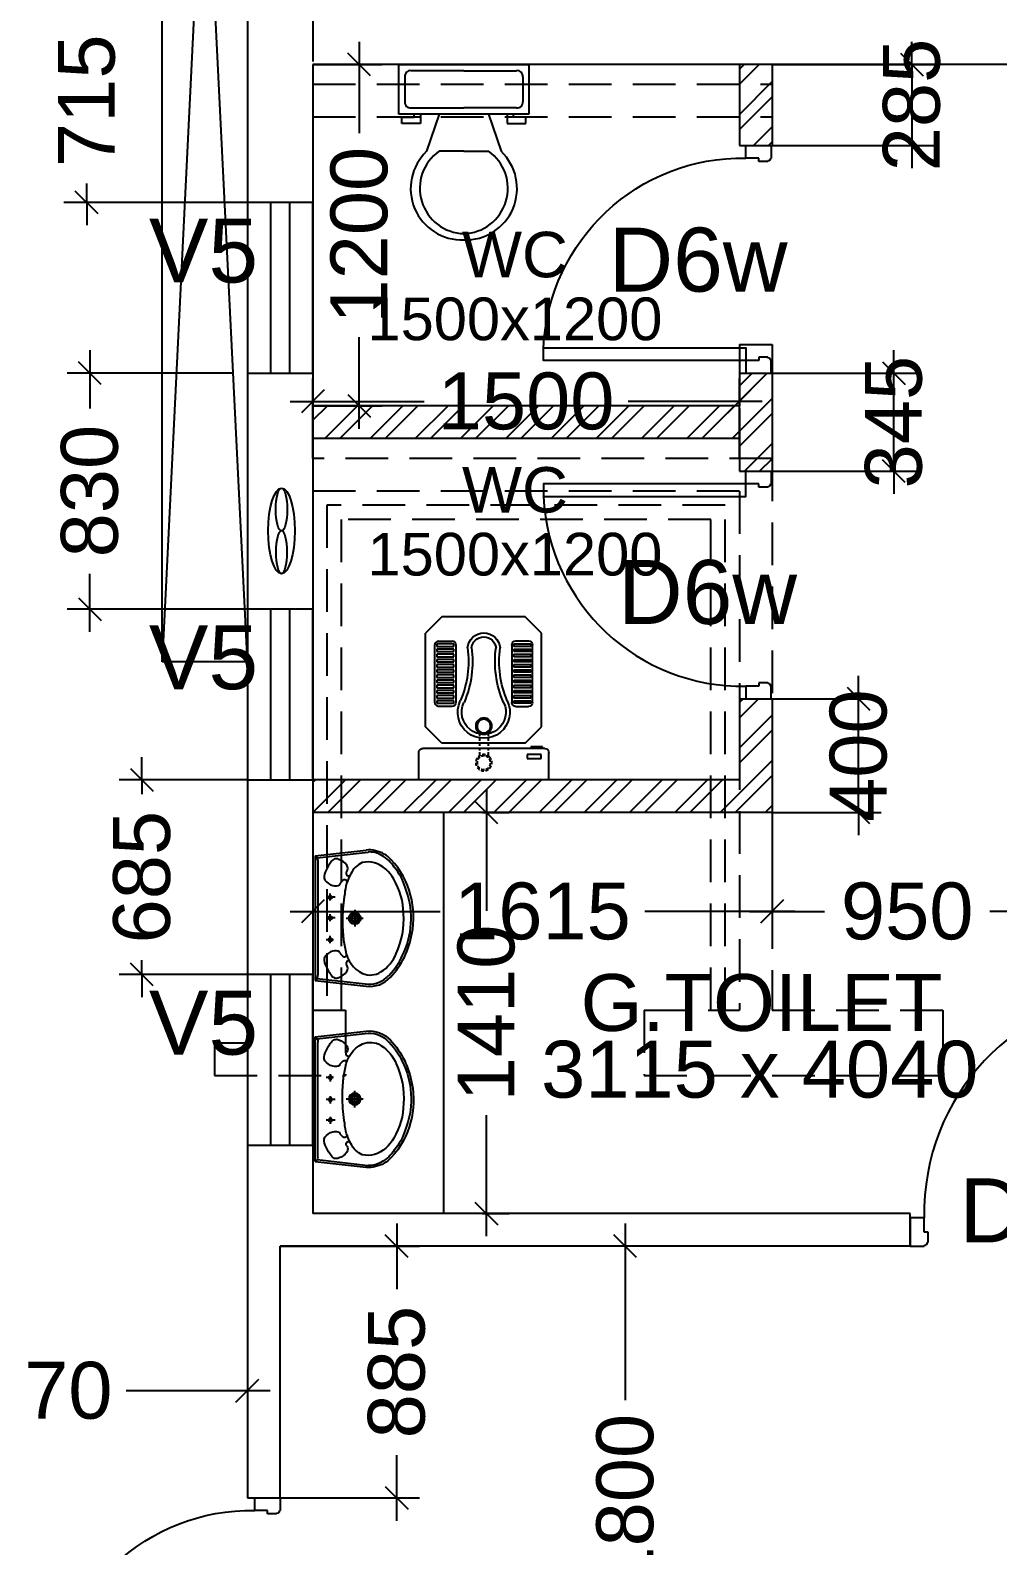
# Model space of a CAD drawing. Extents: x 6345096 to 6738923, y -6490958 to -6305885.
# Drawn here: x 6533086 to 6536488, y -6387673 to -6382344 of the extents above; entities that cross this region are included whole.
import ezdxf
from ezdxf.enums import TextEntityAlignment as Align

# ---------------------------------------------------------------- set-up
doc = ezdxf.new("R2010")
doc.units = 0
doc.header["$LTSCALE"] = 600
doc.header["$MEASUREMENT"] = 0
doc.header["$PDMODE"] = 35
doc.linetypes.add('HIDDEN', pattern=[0.375, 0.25, -0.125])
doc.layers.get('0').update_dxf_attribs({"linetype": 'CONTINUOUS'})
doc.layers.get('Defpoints').update_dxf_attribs({"linetype": 'CONTINUOUS'})
for name, color, linetype in [('DOOR', 32, 'CONTINUOUS'), ('Duct', 8, 'CONTINUOUS'), ('Exaust', 8, 'CONTINUOUS'), ('HS', 251, 'CONTINUOUS'), ('joinery', 7, 'CONTINUOUS'), ('Railing', 21, 'CONTINUOUS'), ('Room Dim', 1, 'CONTINUOUS'), ('T Wall', 8, 'CONTINUOUS'), ('TEXT', 6, 'CONTINUOUS'), ('Toi-Euip', 8, 'CONTINUOUS'), ('toi-fix', 46, 'CONTINUOUS'), ('Toi. Wall Hat', 3, 'CONTINUOUS'), ('Walls', 7, 'CONTINUOUS'), ('WIN', 151, 'CONTINUOUS'), ('Working Dim', 5, 'CONTINUOUS')]:
    doc.layers.add(name, color=color, linetype=linetype)
doc.styles.add('ari', font='arial.ttf')
doc.styles.add('ARIAL', font='arial.ttf')
doc.dimstyles.new('int. dim', dxfattribs={"dimtxt": 200, "dimasz": 80, "dimexe": 80, "dimexo": 0, "dimgap": 70, "dimtad": 0, "dimdec": 0, "dimzin": 12, "dimdsep": 46, "dimtxsty": 'ari', "dimblk": 'OBLIQUE', "dimcen": 2, "dimdle": 80, "dimclrd": 256, "dimclre": 256, "dimclrt": 6, "dimadec": 0, "dimazin": 0, "dimtfac": 1, "dimtdec": 0, "dimtix": 1, "dimtmove": 2, "dimatfit": 3, "dimfxl": 1, "dimtolj": 1, "dimtzin": 0, "dimlwd": -1, "dimlwe": -1, "dimarcsym": 0})

# ---------------------------------------------------------------- blocks, each defined once
blk = doc.blocks.new('_Oblique')
at = {"color": 0, "linetype": 'ByBlock', "lineweight": -2}
blk.add_line((-0.5, -0.5), (0.5, 0.5), dxfattribs=at)
blk = doc.blocks.new('*D724')
at = {"layer": 'Defpoints', "color": 0, "transparency": 16777216}
for p in [(6535579.3, -6383649), (6534079.3, -6383849.5, 5.1), (6535579.3, -6383849.5, 1.7)]:
    blk.add_point(p, dxfattribs=at)
at = {"layer": 'Working Dim', "transparency": 16777216}
for p, q in [((6534079.3, -6383849.5), (6534079.3, -6383569)), ((6535579.3, -6383849.5), (6535579.3, -6383569)), ((6533999.3, -6383649), (6534470.4, -6383649)), ((6535659.3, -6383649), (6535188.2, -6383649))]:
    blk.add_line(p, q, dxfattribs=at)
at = {"layer": 'Working Dim', "transparency": 16777216, "xscale": 80, "yscale": 80, "zscale": 80, "rotation": 180}
blk.add_blockref('_Oblique', (6534079.3, -6383649), dxfattribs=at)
at = {"layer": 'Working Dim', "transparency": 16777216, "xscale": 80, "yscale": 80, "zscale": 80}
blk.add_blockref('_Oblique', (6535579.3, -6383649), dxfattribs=at)
at = {"layer": 'Working Dim', "color": 6, "transparency": 16777216, "insert": (6534829.3, -6383649), "char_height": 200, "attachment_point": 5, "style": 'ari'}
blk.add_mtext('\\A1;1500', dxfattribs=at)
blk = doc.blocks.new('*D725')
at = {"layer": 'Defpoints', "color": 0, "transparency": 16777216}
for p in [(6534079.3, -6382464.6, 1.7), (6534079.3, -6383665.1), (6534242.8, -6383665.1)]:
    blk.add_point(p, dxfattribs=at)
at = {"layer": 'Working Dim', "transparency": 16777216}
for p, q in [((6534242.8, -6382384.6), (6534242.8, -6382705.9)), ((6534079.3, -6382464.6), (6534322.8, -6382464.6)), ((6534242.8, -6383745.1), (6534242.8, -6383423.7)), ((6534079.3, -6383665.1), (6534322.8, -6383665.1))]:
    blk.add_line(p, q, dxfattribs=at)
at = {"layer": 'Working Dim', "transparency": 16777216, "xscale": 80, "yscale": 80, "zscale": 80}
for p, rotation in [((6534242.8, -6382464.6), 90), ((6534242.8, -6383665.1), 270)]:
    blk.add_blockref('_Oblique', p, dxfattribs=dict(at, rotation=rotation))
at = {"layer": 'Working Dim', "color": 6, "transparency": 16777216, "insert": (6534242.8, -6383064.8), "char_height": 200, "attachment_point": 5, "rotation": 90, "style": 'ari'}
blk.add_mtext('\\A1;1200', dxfattribs=at)
blk = doc.blocks.new('A$C153C7E87')
at = {"layer": 'Exaust', "color": 10, "extrusion": (0, 0, -1)}
for centre, major_axis, ratio in [((0, 0), (150.2, 0.1), 0.312125), ((-75.1, 0), (75.1, 0), 0.271389)]:
    blk.add_ellipse(centre, major_axis=major_axis, ratio=ratio, start_param=3.141593, end_param=9.424778, dxfattribs=at)
at = {"layer": 'Exaust', "color": 10}
blk.add_ellipse((75.1, 0), major_axis=(75.1, 0), ratio=0.271389, dxfattribs=at)
blk = doc.blocks.new('Z$W@#1841')
at = {"layer": 'DOOR'}
for p, q in [((-267.6, -167.4), (-317.3, -167.4)), ((-317.3, -167.4), (-317.3, -267.4)), ((-267.6, -217.9), (-267.6, -167.4)), ((533, -217.9), (533, -167.4)), ((533, -167.4), (582.7, -167.4)), ((582.7, -167.4), (582.7, -267.4)), ((-254.1, -217.9), (-267.6, -217.9)), ((-267.6, -267.4), (-267.6, -265.2)), ((-254.1, -253.9), (-256.3, -253.9)), ((-254.1, -253.9), (-254.1, -217.9)), ((519.5, -253.9), (519.5, -217.9)), ((519.5, -217.9), (533, -217.9)), ((519.5, -253.9), (521.7, -253.9)), ((533, -267.4), (533, -265.2)), ((-317.3, -267.4), (-267.6, -267.4)), ((582.7, -267.4), (533, -267.4))]:
    blk.add_line(p, q, dxfattribs=at)
blk.add_lwpolyline([(482.5, 633.2), (482.5, -167.4), (533, -167.4), (533, 633.2)], close=True, dxfattribs=at)
at = {"layer": 'DOOR', "color": 145}
blk.add_arc((518.4, -152.1), 786.1, 92.6177, 181.1129, dxfattribs=at)
at = {"layer": 'DOOR'}
for centre, start, end in [((-267.6, -253.9), 270, 0), ((533, -253.9), 180, 270)]:
    blk.add_arc(centre, 11.2, start, end, dxfattribs=at)
blk = doc.blocks.new('A$C70ED7303')
at = {"layer": 'toi-fix', "color": 8}
for p, q in [((0, 0), (229, 0)), ((229, 0), (229, -174.4)), ((-229, 0), (0, 0)), ((-229, -174.4), (-229, 0)), ((-207.2, -43.6), (-207.2, -130.8)), ((0, -21.8), (-185.4, -21.8)), ((0, -21.8), (185.4, -21.8)), ((207.2, -43.6), (207.2, -130.8)), ((-185.4, -152.6), (0, -152.6)), ((185.4, -152.6), (0, -152.6)), ((229, -174.4), (-229, -174.4)), ((-218.1, -207.2), (-218.1, -185.4)), ((-218.1, -185.4), (-174.4, -185.4)), ((-152.6, -207.2), (-218.1, -207.2)), ((-174.4, -185.4), (-174.4, -174.4)), ((-152.6, -174.4), (-152.6, -207.2)), ((-87.2, -174.4), (-130.8, -305.3)), ((87.2, -174.4), (130.8, -305.3)), ((152.6, -174.4), (152.6, -207.2)), ((152.6, -207.2), (218.1, -207.2)), ((174.4, -185.4), (174.4, -174.4)), ((218.1, -185.4), (174.4, -185.4)), ((218.1, -207.2), (218.1, -185.4)), ((0, -305.3), (-87.2, -305.3)), ((0, -305.3), (87.2, -305.3))]:
    blk.add_line(p, q, dxfattribs=at)
for centre, major_axis, start_param, end_param in [((-188.1, -40.9), (13.6, -13.6), 2.214297, 4.068888), ((188.1, -40.9), (13.6, -13.6), 0.643501, 2.498091), ((-188.1, -133.6), (-13.6, -13.6), 5.35589, 7.21048), ((188.1, -133.6), (-13.6, -13.6), 0.643501, 2.498091), ((-6.6, -436.2), (-127.6, -127.6), 4.686239, 7.105146), ((4.7, -435.5), (-112.7, -112.7), 4.541602, 7.039318), ((6.6, -436.2), (55.8, -171.6), -0.351019, 2.067888), ((-4.7, -435.5), (-112.7, -112.7), 0.814663, 3.31238)]:
    blk.add_ellipse(centre, major_axis=major_axis, ratio=1, start_param=start_param, end_param=end_param, dxfattribs=at)
blk = doc.blocks.new('1000')
at = {"layer": 'DOOR'}
for p, q in [((0, -100), (0, 0)), ((0, 0), (49.7, 0)), ((49.7, 0), (49.7, -2.2)), ((63.2, -49.5), (49.7, -49.5)), ((49.7, -49.5), (49.7, -100)), ((63.2, -13.5), (61, -13.5)), ((63.2, -13.5), (63.2, -49.5)), ((836.8, -13.5), (836.8, -49.5)), ((836.8, -13.5), (839, -13.5)), ((836.8, -49.5), (850.3, -49.5)), ((850.3, 0), (850.3, -2.2)), ((900, 0), (850.3, 0)), ((850.3, -49.5), (850.3, -100)), ((900, -100), (900, 0)), ((49.7, -100), (0, -100)), ((49.7, -100), (49.7, -900.6)), ((100.2, -100), (49.7, -100)), ((100.2, -900.6), (100.2, -100)), ((850.3, -100), (900, -100)), ((49.7, -900.6), (100.2, -900.6))]:
    blk.add_line(p, q, dxfattribs=at)
for centre, major_axis, start_param, end_param in [((49.7, -13.5), (-7.95, 7.95), 3.926991, 5.497787), ((850.3, -13.5), (7.95, 7.95), 0.785398, 2.356194)]:
    blk.add_ellipse(centre, major_axis=major_axis, ratio=1, start_param=start_param, end_param=end_param, dxfattribs=at)
at = {"layer": 'DOOR', "color": 145}
blk.add_ellipse((64.3, -115.3), major_axis=(-519.7, 589.8), ratio=1, start_param=2.464943, end_param=4.009476, dxfattribs=at)
blk = doc.blocks.new('A$C4D064DB7')
at = {"layer": 'Toi-Euip', "color": 8}
for p, q in [((-219.3, -1), (-239.3, 178)), ((-212.3, 5.4), (-232.3, 184.5)), ((0.9, 167), (0.9, 107.5)), ((212.2, 4.9), (232.3, 184.5)), ((219.2, -1), (239.3, 178)), ((-28.5, 137.9), (30, 137.9)), ((-73.1, 68.7), (-73.1, 37.2)), ((-0.6, 68.7), (-0.6, 37.2)), ((76.2, 63.6), (76.2, 37.2)), ((-204.6, 8.3), (200.4, 8.3)), ((-61.3, 51.7), (-86.8, 51.7)), ((11.1, 51.7), (-14.3, 51.7)), ((87.9, 51.7), (62.5, 51.7)), ((-219.3, -1), (219.2, -1))]:
    blk.add_line(p, q, dxfattribs=at)
for centre, radius in [((0.9, 137.9), 20.9), ((0.9, 137.9), 15), ((0.9, 137.9), 10.5), ((-73.1, 51.7), 6.23), ((-0.6, 51.7), 6.23), ((76.2, 51.7), 6.23)]:
    blk.add_circle(centre, radius, dxfattribs=at)
for centre, radius, start, end in [((-15, 63.3), 278.1, 103.6801, 133.1199), ((0.4, 42.8), 293.4, 66.1951, 111.8497), ((-3.7, 79.1), 265.8, 77.1391, 106.8516), ((11, 56.9), 284.8, 46.3845, 81.023), ((-115.7, 175.3), 119.3, 121.8415, 151.2146), ((-79.5, 166.9), 122.1, 117.7975, 160.6946), ((-52.1, 129.5), 194.1, 106.9894, 130.6854), ((-12.7, 69.4), 239.9, 90.5187, 121.0564), ((4.5, 21.6), 288.4, 65.4107, 93.8454), ((17.4, 64.4), 266.9, 46.2173, 67.6674), ((74.5, 158), 135.4, 31.8603, 68.3132), ((-135.9, 190.3), 102.7, 132.34, 168.5521), ((-156.9, 191.3), 75.7, 146.7911, 185.1402), ((131.4, 192.6), 68.8, 336.7779, 32.4081), ((140.9, 188.9), 91.5, 357.2238, 48.0895), ((143.8, 190.8), 96.4, 352.3942, 48.6169), ((-159.3, 187.8), 80.7, 163.2392, 186.9959), ((-105.8, 184.4), 91.8, 165.5854, 192.6546), ((-124.3, 195.5), 77.6, 203.693, 246.3813), ((98.1, 210.4), 106.4, 278.0202, 335.0221), ((-154.2, 64.6), 55.1, 124.9669, 161.6496), ((-174.7, 96.4), 17.3, 50.4642, 129.5358), ((-157.9, 115.7), 8.33, 226.0403, 306.1074), ((-73.6, 263.8), 161.7, 239.5902, 265.9719), ((-156.5, 116.7), 8.45, 294.5104, 30.3287), ((-126.4, 102.5), 8.28, 83.1526, 217.3039), ((129.6, 102.2), 7.16, 318.2984, 78.6803), ((157.9, 115.9), 7.49, 165.1523, 247.9307), ((159.9, 115.7), 8.33, 233.8926, 313.9597), ((176.7, 96.4), 17.3, 50.4642, 129.5358), ((156.2, 64.6), 55.1, 18.3504, 55.0331), ((-188.7, 72.6), 20.1, 152.4908, 243.191), ((-120.2, 149.2), 122.2, 230.5982, 250.4136), ((-161, 71.5), 47.7, 305.0585, 347.193), ((-110.1, 109.7), 26, 208.2715, 253.614), ((-144.2, 69.4), 30.9, 343.9654, 29.9209), ((33.5, 869.5), 776.1, 261.2228, 267.52), ((-3.1, 803.8), 709.6, 270.2431, 275.5482), ((44.3, 384), 287.3, 274.2321, 283.8267), ((146.2, 69.4), 30.9, 150.0791, 196.0346), ((163, 71.5), 47.7, 192.807, 234.9415), ((112.1, 109.7), 26, 286.386, 331.7285), ((122.2, 149.2), 122.2, 289.5864, 309.4018), ((190.7, 72.6), 20.1, 296.809, 27.5092), ((-200, -15.1), 23.9, 101.1451, 143.7785), ((-145.6, 63.1), 33, 241.9192, 291.3561), ((147.6, 63.1), 33, 248.6439, 298.0808), ((199.8, -16.6), 24.9, 38.7487, 88.5796)]:
    blk.add_arc(centre, radius, start, end, dxfattribs=at)
blk = doc.blocks.new('A$C37B60793')
at = {"layer": 'toi-fix', "color": 8}
for p, q in [((0, 303.1), (127, 303.1)), ((0, -306.5), (0, 303.1)), ((146, -287.4), (146, 284.1)), ((171.2, 195), (247.4, 271.2)), ((247.4, 271.2), (685.9, 271.2)), ((358.5, 218.7), (358.5, 139.2)), ((369.5, 218.7), (358.5, 218.7)), ((362.3, 226.9), (630.5, 226.9)), ((369.5, 139.2), (369.5, 218.7)), ((382.7, 218.7), (382.7, 139.2)), ((393.7, 218.7), (382.7, 218.7)), ((393.7, 139.2), (393.7, 218.7)), ((406.9, 218.7), (406.9, 139.2)), ((417.9, 218.7), (406.9, 218.7)), ((417.9, 139.2), (417.9, 218.7)), ((431, 218.7), (431, 139.2)), ((442.1, 218.7), (431, 218.7)), ((442.1, 139.2), (442.1, 218.7)), ((455.2, 218.7), (455.2, 139.2)), ((466.3, 218.7), (455.2, 218.7)), ((466.3, 139.2), (466.3, 218.7)), ((479.4, 218.7), (479.4, 139.2)), ((490.5, 218.7), (479.4, 218.7)), ((490.5, 139.2), (490.5, 218.7)), ((503.6, 218.7), (503.6, 139.2)), ((514.6, 218.7), (503.6, 218.7)), ((514.6, 139.2), (514.6, 218.7)), ((527.8, 218.7), (527.8, 139.2)), ((538.8, 218.7), (527.8, 218.7)), ((538.8, 139.2), (538.8, 218.7)), ((552, 218.7), (552, 139.2)), ((563, 218.7), (552, 218.7)), ((563, 139.2), (563, 218.7)), ((576.2, 218.7), (576.2, 139.2)), ((587.2, 218.7), (576.2, 218.7)), ((587.2, 139.2), (587.2, 218.7)), ((600.4, 218.7), (600.4, 139.2)), ((611.4, 218.7), (600.4, 218.7)), ((611.4, 139.2), (611.4, 218.7)), ((624.5, 218.7), (624.5, 139.2)), ((635.6, 218.7), (624.5, 218.7)), ((635.6, 139.2), (635.6, 218.7)), ((762.1, 195), (685.9, 271.2)), ((171.2, -195.4), (171.2, 195)), ((343.3, 148.1), (343.3, 207.9)), ((649.5, 207.9), (649.5, 148.1)), ((762.1, -195.4), (762.1, 195)), ((358.5, 139.2), (369.5, 139.2)), ((630.5, 129.1), (362.3, 129.1)), ((382.7, 139.2), (393.7, 139.2)), ((406.9, 139.2), (417.9, 139.2)), ((431, 139.2), (442.1, 139.2)), ((455.2, 139.2), (466.3, 139.2)), ((479.4, 139.2), (490.5, 139.2)), ((503.6, 139.2), (514.6, 139.2)), ((527.8, 139.2), (538.8, 139.2)), ((552, 139.2), (563, 139.2)), ((576.2, 139.2), (587.2, 139.2)), ((600.4, 139.2), (611.4, 139.2)), ((624.5, 139.2), (635.6, 139.2)), ((630.5, -132.4), (362.3, -132.4)), ((117.8, -205), (100.3, -205)), ((100.3, -205), (100.3, -270.7)), ((117.8, -270.7), (117.8, -205)), ((171.2, -195.4), (247.4, -271.6)), ((343.3, -151.5), (343.3, -211.2)), ((358.5, -222), (358.5, -142.6)), ((358.5, -142.6), (369.5, -142.6)), ((369.5, -142.6), (369.5, -222)), ((382.7, -222), (382.7, -142.6)), ((382.7, -142.6), (393.7, -142.6)), ((393.7, -142.6), (393.7, -222)), ((406.9, -222), (406.9, -142.6)), ((406.9, -142.6), (417.9, -142.6)), ((417.9, -142.6), (417.9, -222)), ((431, -222), (431, -142.6)), ((431, -142.6), (442.1, -142.6)), ((442.1, -142.6), (442.1, -222)), ((455.2, -222), (455.2, -142.6)), ((455.2, -142.6), (466.3, -142.6)), ((466.3, -142.6), (466.3, -222)), ((479.4, -222), (479.4, -142.6)), ((479.4, -142.6), (490.5, -142.6)), ((490.5, -142.6), (490.5, -222)), ((503.6, -222), (503.6, -142.6)), ((503.6, -142.6), (514.6, -142.6)), ((514.6, -142.6), (514.6, -222)), ((527.8, -222), (527.8, -142.6)), ((527.8, -142.6), (538.8, -142.6)), ((538.8, -142.6), (538.8, -222)), ((552, -222), (552, -142.6)), ((552, -142.6), (563, -142.6)), ((563, -142.6), (563, -222)), ((576.2, -222), (576.2, -142.6)), ((576.2, -142.6), (587.2, -142.6)), ((587.2, -142.6), (587.2, -222)), ((600.4, -222), (600.4, -142.6)), ((600.4, -142.6), (611.4, -142.6)), ((611.4, -142.6), (611.4, -222)), ((624.5, -222), (624.5, -142.6)), ((624.5, -142.6), (635.6, -142.6)), ((635.6, -142.6), (635.6, -222)), ((649.5, -211.2), (649.5, -151.5)), ((685.9, -271.6), (762.1, -195.4)), ((100.3, -270.7), (117.8, -270.7)), ((153.7, -221.4), (147.5, -221.4)), ((147.5, -221.4), (147.5, -276.8)), ((147.5, -276.8), (153.7, -276.8)), ((153.7, -276.8), (153.7, -221.4)), ((247.4, -271.6), (685.9, -271.6)), ((369.5, -222), (358.5, -222)), ((362.3, -230.3), (630.5, -230.3)), ((393.7, -222), (382.7, -222)), ((417.9, -222), (406.9, -222)), ((442.1, -222), (431, -222)), ((466.3, -222), (455.2, -222)), ((490.5, -222), (479.4, -222)), ((514.6, -222), (503.6, -222)), ((538.8, -222), (527.8, -222)), ((563, -222), (552, -222)), ((587.2, -222), (576.2, -222)), ((611.4, -222), (600.4, -222)), ((635.6, -222), (624.5, -222)), ((0, -306.5), (127, -306.5))]:
    blk.add_line(p, q, dxfattribs=at)
at = {"layer": 'toi-fix', "color": 8, "linetype": 'HIDDEN', "ltscale": 0.1}
for p, q in [((219.3, 19), (111.7, 19)), ((219.3, -22.3), (111.7, -22.3))]:
    blk.add_line(p, q, dxfattribs=at)
at = {"layer": 'toi-fix', "color": 8, "extrusion": (0, 0, -1)}
for centre, major_axis, start_param, end_param in [((127, 284.1), (-13.5, -13.5), 2.356194, 3.926991), ((362.3, 207.9), (13.5, -13.5), 2.356194, 3.926991), ((630.5, 207.9), (-13.5, -13.5), 2.356194, 3.926991), ((362.3, 148.1), (-13.5, -13.5), -0.785398, 0.785398), ((630.5, 148.1), (-13.5, -13.5), 3.926991, 5.497787), ((316.3, -1.7), (0, -122.2), -0.449608, 3.591264), ((316.3, -1.7), (0, -103.2), -0.449671, 3.591202), ((554, 536.4), (-29.4, -484.3), -0.19615, 0.346746), ((554, 536.4), (-11.6, -466), -0.160496, 0.3824), ((611.1, -1.7), (-54, -54), 2.434309, 5.419673), ((251.3, -1.7), (-26.9, -26.9), 0.785398, 7.068583), ((251.3, -1.7), (-22.5, -22.5), 0.785398, 7.068583), ((611.1, -1.7), (40.6, -40.6), 4.005105, 6.990469), ((554, -539.7), (29.4, -484.3), 2.794864, 3.33776), ((554, -539.7), (11.6, -466), 2.7592, 3.302095), ((362.3, -151.5), (13.5, -13.5), 2.356194, 3.926991), ((630.5, -151.5), (13.5, -13.5), 3.926991, 5.497787), ((362.3, -211.2), (-13.5, -13.5), -0.785398, 0.785398), ((630.5, -211.2), (13.5, -13.5), 5.497787, 7.068583), ((127, -287.4), (13.5, -13.5), 5.497787, 7.068583)]:
    blk.add_ellipse(centre, major_axis=major_axis, ratio=1, start_param=start_param, end_param=end_param, dxfattribs=at)
at = {"layer": 'toi-fix', "color": 8, "linetype": 'HIDDEN', "ltscale": 0.1, "extrusion": (0, 0, -1)}
for major_axis, start_param, end_param in [((26.9, -26.9), 2.356194490188911, 8.639379797368496), ((22.5, -22.5), 2.356194490188169, 8.639379797367756)]:
    blk.add_ellipse((79.7, -1.7), major_axis=major_axis, ratio=1, start_param=start_param, end_param=end_param, dxfattribs=at)
blk = doc.blocks.new('*D1972')
at = {"layer": 'Defpoints', "color": 0, "transparency": 16777216}
for p in [(6533964.4, -6386619.7), (6534374.3, -6386619.7), (6533964.3, -6387504.7, 2.5)]:
    blk.add_point(p, dxfattribs=at)
at = {"layer": 'Working Dim', "transparency": 16777216}
for p, q in [((6534374.3, -6386539.7), (6534374.3, -6386770.3)), ((6533964.4, -6386619.7), (6534454.3, -6386619.7)), ((6534374.3, -6387584.7), (6534374.3, -6387354)), ((6533964.3, -6387504.7), (6534454.3, -6387504.7))]:
    blk.add_line(p, q, dxfattribs=at)
at = {"layer": 'Working Dim', "transparency": 16777216, "xscale": 80, "yscale": 80, "zscale": 80}
for p, rotation in [((6534374.3, -6386619.7), 90), ((6534374.3, -6387504.7), 270)]:
    blk.add_blockref('_Oblique', p, dxfattribs=dict(at, rotation=rotation))
at = {"layer": 'Working Dim', "color": 6, "transparency": 16777216, "insert": (6534374.3, -6387062.2), "char_height": 200, "attachment_point": 5, "rotation": 90, "style": 'ari'}
blk.add_mtext('\\A1;885', dxfattribs=at)
blk = doc.blocks.new('*D1973')
at = {"layer": 'Defpoints', "color": 0, "transparency": 16777216}
for p in [(6532279.4, -6387101.4, 1.6), (6533849.3, -6387101.4, 2.4), (6532279.4, -6387127.5)]:
    blk.add_point(p, dxfattribs=at)
at = {"layer": 'Working Dim', "transparency": 16777216}
for p, q in [((6532279.4, -6387101.4), (6532279.4, -6387207.5)), ((6533849.3, -6387101.4), (6533849.3, -6387207.5)), ((6532199.4, -6387127.5), (6532705.5, -6387127.5)), ((6533929.3, -6387127.5), (6533423.2, -6387127.5))]:
    blk.add_line(p, q, dxfattribs=at)
at = {"layer": 'Working Dim', "transparency": 16777216, "xscale": 80, "yscale": 80, "zscale": 80, "rotation": 180}
blk.add_blockref('_Oblique', (6532279.4, -6387127.5), dxfattribs=at)
at = {"layer": 'Working Dim', "transparency": 16777216, "xscale": 80, "yscale": 80, "zscale": 80}
blk.add_blockref('_Oblique', (6533849.3, -6387127.5), dxfattribs=at)
at = {"layer": 'Working Dim', "color": 6, "transparency": 16777216, "insert": (6533064.3, -6387127.5), "char_height": 200, "attachment_point": 5, "style": 'ari'}
blk.add_mtext('\\A1;1570', dxfattribs=at)
blk = doc.blocks.new('*D1976')
at = {"layer": 'Defpoints', "color": 0, "transparency": 16777216}
for p in [(6533849.3, -6382234.6, 2.5), (6533284.3, -6382949.6), (6533849.4, -6382949.6, 2.5)]:
    blk.add_point(p, dxfattribs=at)
at = {"layer": 'Working Dim', "transparency": 16777216}
for p, q in [((6533284.3, -6382234.6), (6533284.3, -6382154.6)), ((6533849.3, -6382234.6), (6533204.3, -6382234.6)), ((6533284.3, -6382234.6), (6533284.3, -6382301.2)), ((6533284.3, -6382949.6), (6533284.3, -6382882.9)), ((6533849.4, -6382949.6), (6533204.3, -6382949.6)), ((6533284.3, -6382949.6), (6533284.3, -6383029.6))]:
    blk.add_line(p, q, dxfattribs=at)
at = {"layer": 'Working Dim', "transparency": 16777216, "xscale": 80, "yscale": 80, "zscale": 80}
for p, rotation in [((6533284.3, -6382234.6), 270), ((6533284.3, -6382949.6), 90)]:
    blk.add_blockref('_Oblique', p, dxfattribs=dict(at, rotation=rotation))
at = {"layer": 'Working Dim', "color": 6, "transparency": 16777216, "insert": (6533284.3, -6382592.1), "char_height": 200, "attachment_point": 5, "rotation": 90, "style": 'ari'}
blk.add_mtext('\\A1;715', dxfattribs=at)
blk = doc.blocks.new('*D1977')
at = {"layer": 'Defpoints', "color": 0, "transparency": 16777216}
for p in [(6533799.4, -6383549.6, 3.3), (6533295.1, -6384379.6), (6533849.4, -6384379.6, 1.8)]:
    blk.add_point(p, dxfattribs=at)
at = {"layer": 'Working Dim', "transparency": 16777216}
for p, q in [((6533295.1, -6383469.6), (6533295.1, -6383673.8)), ((6533799.4, -6383549.6), (6533215.1, -6383549.6)), ((6533295.1, -6384459.6), (6533295.1, -6384255.3)), ((6533849.4, -6384379.6), (6533215.1, -6384379.6))]:
    blk.add_line(p, q, dxfattribs=at)
at = {"layer": 'Working Dim', "transparency": 16777216, "xscale": 80, "yscale": 80, "zscale": 80}
for p, rotation in [((6533295.1, -6383549.6), 90), ((6533295.1, -6384379.6), 270)]:
    blk.add_blockref('_Oblique', p, dxfattribs=dict(at, rotation=rotation))
at = {"layer": 'Working Dim', "color": 6, "transparency": 16777216, "insert": (6533295.1, -6383964.6), "char_height": 200, "attachment_point": 5, "rotation": 90, "style": 'ari'}
blk.add_mtext('\\A1;830', dxfattribs=at)
blk = doc.blocks.new('*D1978')
at = {"layer": 'Defpoints', "color": 0, "transparency": 16777216}
for p in [(6533849.4, -6384979.6, 1.8), (6533478.6, -6385664.4), (6533849.4, -6385664.4, 1.8)]:
    blk.add_point(p, dxfattribs=at)
at = {"layer": 'Working Dim', "transparency": 16777216}
for p, q in [((6533478.6, -6384979.6), (6533478.6, -6384899.6)), ((6533849.4, -6384979.6), (6533398.6, -6384979.6)), ((6533478.6, -6384979.6), (6533478.6, -6385029.7)), ((6533478.6, -6385664.4), (6533478.6, -6385614.2)), ((6533849.4, -6385664.4), (6533398.6, -6385664.4)), ((6533478.6, -6385664.4), (6533478.6, -6385744.4))]:
    blk.add_line(p, q, dxfattribs=at)
at = {"layer": 'Working Dim', "transparency": 16777216, "xscale": 80, "yscale": 80, "zscale": 80}
for p, rotation in [((6533478.6, -6384979.6), 270), ((6533478.6, -6385664.4), 90)]:
    blk.add_blockref('_Oblique', p, dxfattribs=dict(at, rotation=rotation))
at = {"layer": 'Working Dim', "color": 6, "transparency": 16777216, "insert": (6533478.6, -6385322), "char_height": 200, "attachment_point": 5, "rotation": 90, "style": 'ari'}
blk.add_mtext('\\A1;685', dxfattribs=at)
blk = doc.blocks.new('*D1981')
at = {"layer": 'Defpoints', "color": 0, "transparency": 16777216}
for p in [(6534079.4, -6385094.6, 1.8), (6535694.4, -6385094.6, 1.8), (6535694.4, -6385442.2)]:
    blk.add_point(p, dxfattribs=at)
at = {"layer": 'Working Dim', "transparency": 16777216}
for p, q in [((6534079.4, -6385094.6), (6534079.4, -6385522.2)), ((6535694.4, -6385094.6), (6535694.4, -6385522.2)), ((6533999.4, -6385442.2), (6534526.9, -6385442.2)), ((6535774.4, -6385442.2), (6535246.9, -6385442.2))]:
    blk.add_line(p, q, dxfattribs=at)
at = {"layer": 'Working Dim', "transparency": 16777216, "xscale": 80, "yscale": 80, "zscale": 80, "rotation": 180}
blk.add_blockref('_Oblique', (6534079.4, -6385442.2), dxfattribs=at)
at = {"layer": 'Working Dim', "transparency": 16777216, "xscale": 80, "yscale": 80, "zscale": 80}
blk.add_blockref('_Oblique', (6535694.4, -6385442.2), dxfattribs=at)
at = {"layer": 'Working Dim', "color": 6, "transparency": 16777216, "insert": (6534886.9, -6385442.2), "char_height": 200, "attachment_point": 5, "style": 'ari'}
blk.add_mtext('\\A1;1615', dxfattribs=at)
blk = doc.blocks.new('*D1982')
at = {"layer": 'Defpoints', "color": 0, "transparency": 16777216}
for p in [(6535694.4, -6385094.6, 1.8), (6536644.5, -6385094.6, 1.8), (6536644.5, -6385442.2)]:
    blk.add_point(p, dxfattribs=at)
at = {"layer": 'Working Dim', "transparency": 16777216}
for p, q in [((6535694.4, -6385094.6), (6535694.4, -6385522.2)), ((6536644.5, -6385094.6), (6536644.5, -6385522.2)), ((6535614.4, -6385442.2), (6535878.9, -6385442.2)), ((6536724.5, -6385442.2), (6536460.1, -6385442.2))]:
    blk.add_line(p, q, dxfattribs=at)
at = {"layer": 'Working Dim', "transparency": 16777216, "xscale": 80, "yscale": 80, "zscale": 80, "rotation": 180}
blk.add_blockref('_Oblique', (6535694.4, -6385442.2), dxfattribs=at)
at = {"layer": 'Working Dim', "transparency": 16777216, "xscale": 80, "yscale": 80, "zscale": 80}
blk.add_blockref('_Oblique', (6536644.5, -6385442.2), dxfattribs=at)
at = {"layer": 'Working Dim', "color": 6, "transparency": 16777216, "insert": (6536169.5, -6385442.2), "char_height": 200, "attachment_point": 5, "style": 'ari'}
blk.add_mtext('\\A1;950', dxfattribs=at)
blk = doc.blocks.new('*D1984')
at = {"layer": 'Defpoints', "color": 0, "transparency": 16777216}
for p in [(6535177.7, -6386619.6), (6535278.1, -6386619.6), (6535278.1, -6388419.6)]:
    blk.add_point(p, dxfattribs=at)
at = {"layer": 'Working Dim', "transparency": 16777216}
for p, q in [((6535177.7, -6386539.6), (6535177.7, -6387160.7)), ((6535278.1, -6386619.6), (6535097.7, -6386619.6)), ((6535177.7, -6388499.6), (6535177.7, -6387878.5)), ((6535278.1, -6388419.6), (6535097.7, -6388419.6))]:
    blk.add_line(p, q, dxfattribs=at)
at = {"layer": 'Working Dim', "transparency": 16777216, "xscale": 80, "yscale": 80, "zscale": 80}
for p, rotation in [((6535177.7, -6386619.6), 90), ((6535177.7, -6388419.6), 270)]:
    blk.add_blockref('_Oblique', p, dxfattribs=dict(at, rotation=rotation))
at = {"layer": 'Working Dim', "color": 6, "transparency": 16777216, "insert": (6535177.7, -6387519.6), "char_height": 200, "attachment_point": 5, "rotation": 90, "style": 'ari'}
blk.add_mtext('\\A1;1800', dxfattribs=at)
blk = doc.blocks.new('*D1986')
at = {"layer": 'Defpoints', "color": 0, "transparency": 16777216}
for p in [(6535694.4, -6384694.5, 1.8), (6535998.2, -6384694.5), (6535694.4, -6385094.6)]:
    blk.add_point(p, dxfattribs=at)
at = {"layer": 'Working Dim', "transparency": 16777216}
for p, q in [((6535998.2, -6384694.5), (6535998.2, -6384614.5)), ((6535694.4, -6384694.5), (6536078.2, -6384694.5)), ((6535998.2, -6385094.6), (6535998.2, -6384694.5)), ((6535694.4, -6385094.6), (6536078.2, -6385094.6)), ((6535998.2, -6385094.6), (6535998.2, -6385174.6))]:
    blk.add_line(p, q, dxfattribs=at)
at = {"layer": 'Working Dim', "transparency": 16777216, "xscale": 80, "yscale": 80, "zscale": 80}
for p, rotation in [((6535998.2, -6384694.5), 270), ((6535998.2, -6385094.6), 90)]:
    blk.add_blockref('_Oblique', p, dxfattribs=dict(at, rotation=rotation))
at = {"layer": 'Working Dim', "color": 6, "transparency": 16777216, "insert": (6535998.2, -6384894.6), "char_height": 200, "attachment_point": 5, "rotation": 90, "style": 'ari'}
blk.add_mtext('\\A1;400', dxfattribs=at)
blk = doc.blocks.new('*D1987')
at = {"layer": 'Defpoints', "color": 0, "transparency": 16777216}
for p in [(6534675.7, -6385094.6, 1.8), (6534689.7, -6385094.6), (6534675.7, -6386504.6)]:
    blk.add_point(p, dxfattribs=at)
at = {"layer": 'Working Dim', "transparency": 16777216}
for p, q in [((6534689.7, -6385014.6), (6534689.7, -6385440.7)), ((6534675.7, -6385094.6), (6534769.7, -6385094.6)), ((6534689.7, -6386584.6), (6534689.7, -6386158.4)), ((6534675.7, -6386504.6), (6534769.7, -6386504.6))]:
    blk.add_line(p, q, dxfattribs=at)
at = {"layer": 'Working Dim', "transparency": 16777216, "xscale": 80, "yscale": 80, "zscale": 80}
for p, rotation in [((6534689.7, -6385094.6), 90), ((6534689.7, -6386504.6), 270)]:
    blk.add_blockref('_Oblique', p, dxfattribs=dict(at, rotation=rotation))
at = {"layer": 'Working Dim', "color": 6, "transparency": 16777216, "insert": (6534689.7, -6385799.6), "char_height": 200, "attachment_point": 5, "rotation": 90, "style": 'ari'}
blk.add_mtext('\\A1;1410', dxfattribs=at)
blk = doc.blocks.new('*D1988')
at = {"layer": 'Defpoints', "color": 0, "transparency": 16777216}
for p in [(6535694.4, -6383549.6, 1.8), (6536122.1, -6383549.6), (6535694.4, -6383894.6, 1.8)]:
    blk.add_point(p, dxfattribs=at)
at = {"layer": 'Working Dim', "transparency": 16777216}
for p, q in [((6536122.1, -6383549.6), (6536122.1, -6383469.6)), ((6535694.4, -6383549.6), (6536202.1, -6383549.6)), ((6536122.1, -6383894.6), (6536122.1, -6383549.6)), ((6535694.4, -6383894.6), (6536202.1, -6383894.6)), ((6536122.1, -6383894.6), (6536122.1, -6383974.6))]:
    blk.add_line(p, q, dxfattribs=at)
at = {"layer": 'Working Dim', "transparency": 16777216, "xscale": 80, "yscale": 80, "zscale": 80}
for p, rotation in [((6536122.1, -6383549.6), 270), ((6536122.1, -6383894.6), 90)]:
    blk.add_blockref('_Oblique', p, dxfattribs=dict(at, rotation=rotation))
at = {"layer": 'Working Dim', "color": 6, "transparency": 16777216, "insert": (6536122.1, -6383722.1), "char_height": 200, "attachment_point": 5, "rotation": 90, "style": 'ari'}
blk.add_mtext('\\A1;345', dxfattribs=at)
blk = doc.blocks.new('*D1989')
at = {"layer": 'Defpoints', "color": 0, "transparency": 16777216}
for p in [(6535694.4, -6382464.6, 1.8), (6535694.4, -6382749.6, 1.8), (6536185.4, -6382749.6)]:
    blk.add_point(p, dxfattribs=at)
at = {"layer": 'Working Dim', "transparency": 16777216}
for p, q in [((6536185.4, -6382464.6), (6536185.4, -6382384.6)), ((6535694.4, -6382464.6), (6536265.4, -6382464.6)), ((6536185.4, -6382464.6), (6536185.4, -6382749.6)), ((6535694.4, -6382749.6), (6536265.4, -6382749.6)), ((6536185.4, -6382749.6), (6536185.4, -6382829.6))]:
    blk.add_line(p, q, dxfattribs=at)
at = {"layer": 'Working Dim', "transparency": 16777216, "xscale": 80, "yscale": 80, "zscale": 80}
for p, rotation in [((6536185.4, -6382464.6), 270), ((6536185.4, -6382749.6), 90)]:
    blk.add_blockref('_Oblique', p, dxfattribs=dict(at, rotation=rotation))
at = {"layer": 'Working Dim', "color": 6, "transparency": 16777216, "insert": (6536185.4, -6382607.1), "char_height": 200, "attachment_point": 5, "rotation": 90, "style": 'ari'}
blk.add_mtext('\\A1;285', dxfattribs=at)
blk = doc.blocks.new('A$C2CD672AE')
at = {"layer": 'Railing', "color": 8, "linetype": 'HIDDEN', "elevation": 2.4}
for points in [[(5209.9, 70634.3), (5209.9, 72409.4), (3809.9, 72409.4), (3809.9, 70634.3)], [(5159.9, 70634.3), (5159.9, 72359.4), (3859.9, 72359.4), (3859.9, 70634.3)]]:
    blk.add_lwpolyline(points, dxfattribs=at)
at = {"layer": 'T Wall', "color": 8, "linetype": 'HIDDEN'}
for p, q in [((3759.9, 73889.9, 1.7), (5374.9, 73889.9, 1.7)), ((5374.9, 73889.9, 1.7), (5374.9, 73774.9, 1.7)), ((3759.9, 73774.9, 1.7), (5374.9, 73774.9, 1.7)), ((5259.9, 72974.9, 1.7), (5259.9, 72574.9, 1.7)), ((5259.9, 72974.9, 1.7), (5374.9, 72974.9, 1.7)), ((5374.9, 72974.9, 1.7), (5374.9, 72574.4, 1.7))]:
    blk.add_line(p, q, dxfattribs=at)
at = {"layer": 'Walls', "color": 8, "linetype": 'HIDDEN'}
for p, q in [((3529.9, 77949.4), (3529.9, 70519.3)), ((3759.9, 77719.4), (3759.9, 72574.4)), ((5374.9, 72574.4), (3759.9, 72574.4)), ((5374.9, 72574.4), (5374.9, 70634.3)), ((3759.9, 72459.4), (3759.9, 70634.3)), ((5259.9, 72459.4), (3759.9, 72459.4)), ((5259.9, 72459.4), (5259.9, 70634.3)), ((3759.9, 70634.3), (3874.9, 70634.3)), ((3874.9, 70634.3), (3874.9, 70404.3)), ((4924.9, 70634.3), (5259.9, 70634.3)), ((4924.9, 70634.3), (4924.9, 70404.3)), ((5374.9, 70634.3), (5974.9, 70634.3)), ((5974.9, 70634.4), (5974.9, 70404.4)), ((3414.9, 70519.3), (3414.9, 70404.3)), ((3414.9, 70519.3), (3529.9, 70519.3)), ((3414.9, 70404.3), (3874.9, 70404.3)), ((4924.9, 70404.3), (5974.9, 70404.3))]:
    blk.add_line(p, q, dxfattribs=at)

msp = doc.modelspace()

# ---------------------------------------------------------------- hatches: boundary and pattern name
at = {"layer": 'Toi. Wall Hat'}
h = msp.add_hatch(dxfattribs=at)
h.set_pattern_fill('ANSI32', color=10, scale=300, style=0)
h.set_pattern_definition([(45, (6534079.39, -6385094.56), (-79.5495, 79.5495), []), (45, (6534132.42, -6385094.56), (-79.5495, 79.5495), [])])
h.paths.add_polyline_path([(6535694.388, -6382464.558), (6535579.388, -6382464.558), (6535579.388, -6382749.558), (6535694.388, -6382749.558)])
h.paths.add_polyline_path([(6535579.388, -6383779.558), (6535579.388, -6383894.558), (6535694.388, -6383894.558), (6535694.388, -6383549.558), (6535579.388, -6383549.558), (6535579.388, -6383664.558), (6534079.388, -6383664.558), (6534079.388, -6383779.558)])
h.paths.add_polyline_path([(6535694.388, -6384694.558), (6535579.388, -6384694.558), (6535579.388, -6384979.558), (6534079.388, -6384979.558), (6534079.388, -6385094.558), (6535694.388, -6385094.558)])
h.paths.add_polyline_path([(6537194.524, -6385094.558), (6537194.524, -6384979.558), (6536644.524, -6384979.558), (6536644.524, -6385094.558)])

# ---------------------------------------------------------------- linework, layer by layer
at = {"layer": 'Duct', "color": 8, "linetype": 'HIDDEN', "ltscale": 600}
for p, q in [((6533849.388, -6378474.558, 3.851), (6533549.388, -6384564.627, 3.167)), ((6533849.388, -6384564.627, 3.167), (6533549.388, -6378474.558, 3.851))]:
    msp.add_line(p, q, dxfattribs=at)
at = {"layer": 'Duct', "color": 7, "linetype": 'HIDDEN', "ltscale": 600, "elevation": 3.167}
msp.add_lwpolyline([(6533849.388, -6384564.627), (6533549.388, -6384564.627), (6533549.388, -6378474.558), (6533549.388, -6378474.558), (6533849.388, -6378474.558), (6533849.388, -6378474.558), (6533849.388, -6384564.628), (6533549.388, -6384564.627)], dxfattribs=at)
at = {"layer": 'T Wall', "color": 6, "linetype": 'Continuous'}
for p, q in [((6535579.388, -6382464.558, 1.779), (6535579.388, -6382749.558, 1.779)), ((6535694.388, -6382464.558, 1.779), (6535694.388, -6382749.558, 1.779)), ((6535579.388, -6382749.558, 1.779), (6535694.388, -6382749.558, 1.779)), ((6535579.388, -6383549.558, 1.779), (6535579.388, -6383664.558, 1.779)), ((6535579.388, -6383549.558, 1.779), (6535694.388, -6383549.558, 1.779)), ((6535694.388, -6383549.558, 1.779), (6535694.388, -6383894.558, 1.779)), ((6535579.388, -6383664.558, 1.779), (6534079.388, -6383664.558, 1.779)), ((6535579.388, -6383779.558, 1.779), (6534079.388, -6383779.558, 1.779)), ((6535579.388, -6383779.558, 1.779), (6535579.388, -6383894.558, 1.779)), ((6535579.388, -6383894.558, 1.779), (6535694.388, -6383894.558, 1.779)), ((6535579.388, -6384694.558, 1.779), (6535579.388, -6384979.558, 1.779)), ((6535579.388, -6384694.558, 1.779), (6535694.388, -6384694.558, 1.779)), ((6535694.388, -6384694.558, 1.779), (6535694.388, -6385094.558, 1.779)), ((6535579.388, -6384979.558, 1.779), (6534079.388, -6384979.558, 1.779)), ((6535694.388, -6385094.558, 1.779), (6534079.388, -6385094.558, 1.779))]:
    msp.add_line(p, q, dxfattribs=at)
at = {"layer": 'toi-fix'}
msp.add_line((6534539.109, -6385094.558, 1.779), (6534539.109, -6386504.558, 1.779), dxfattribs=at)
at = {"layer": 'Walls', "linetype": 'Continuous'}
for p, q in [((6533849.388, -6378474.558), (6533849.28, -6387504.656, 2.506)), ((6534079.388, -6382464.558), (6534079.388, -6386504.558)), ((6537194.524, -6382464.558), (6534079.388, -6382464.558)), ((6536179.524, -6386504.558), (6534079.388, -6386504.558)), ((6533964.28, -6387504.656, 2.506), (6533964.388, -6386619.656)), ((6536179.524, -6386619.558), (6533964.388, -6386619.558)), ((6533849.182, -6387504.656, 2.204), (6533964.28, -6387504.656, 2.204))]:
    msp.add_line(p, q, dxfattribs=at)
at = {"layer": 'Walls', "color": 7}
msp.add_line((6536179.524, -6386619.558), (6536179.524, -6386504.558), dxfattribs=at)
at = {"layer": 'WIN', "linetype": 'Continuous'}
for points, elevation in [([(6533849.388, -6382949.558), (6533849.388, -6383549.558), (6534079.388, -6383549.558), (6534079.388, -6382949.558)], 2.475), ([(6533930.729, -6382949.558), (6533930.729, -6383549.558), (6533998.047, -6383549.558), (6533998.047, -6382949.558)], 2.475), ([(6533849.388, -6384379.558), (6533849.388, -6384979.558), (6534079.388, -6384979.558), (6534079.388, -6384379.558)], 1.779), ([(6533930.729, -6384379.558), (6533930.729, -6384979.558), (6533998.047, -6384979.558), (6533998.047, -6384379.558)], 1.779), ([(6533849.388, -6385664.36), (6533849.388, -6386264.36), (6534079.388, -6386264.36), (6534079.388, -6385664.36)], 1.779), ([(6533930.729, -6385664.36), (6533930.729, -6386264.36), (6533998.047, -6386264.36), (6533998.047, -6385664.36)], 1.779)]:
    msp.add_lwpolyline(points, close=True, dxfattribs=dict(at, elevation=elevation))

# ---------------------------------------------------------------- block references
at = {"layer": 'DOOR', "linetype": 'Continuous'}
for name, p, xscale, yscale, zscale, rotation in [('Z$W@#1841', (6535453.589, -6383031.549, 1.779), -0.8887360543012619, 0.8887360533699393, 0.8887360539016367, 90), ('Z$W@#1841', (6535453.589, -6384412.568, 1.779), 0.8887360543012619, 0.8887360543012619, 0.8887360543012619, 90), ('1000', (6533964.28, -6388304.656, 2.204), -0.8888888917863601, 0.8888888955116272, 0.8888888952264526, 269.9999869132509)]:
    msp.add_blockref(name, p, dxfattribs=dict(at, xscale=xscale, yscale=yscale, zscale=zscale, rotation=rotation))
msp.add_blockref('Z$W@#1841', (6536496.808, -6386352.15, 1.779), dxfattribs=at)
at = {"layer": 'Exaust', "linetype": 'Continuous', "xscale": -1, "rotation": 90}
msp.add_blockref('A$C153C7E87', (6533969.388, -6384104.247, 1.779), dxfattribs=at)
at = {"layer": 'HS'}
msp.add_blockref('A$C2CD672AE', (6530319.294, -6456423.902, 8.17), dxfattribs=at)
at = {"layer": 'toi-fix', "linetype": 'Continuous'}
msp.add_blockref('A$C70ED7303', (6534610.493, -6382464.558, 1.779), dxfattribs=at)
at = {"layer": 'toi-fix', "color": 7, "xscale": 0.7511875331401825, "yscale": 0.7511875331401825, "zscale": 0.7511875331401825, "rotation": 90}
msp.add_blockref('A$C37B60793', (6534679.388, -6384979.558, 1.779), dxfattribs=at)
at = {"layer": 'toi-fix', "rotation": 270}
msp.add_blockref('A$C4D064DB7', (6534089.092, -6385465.89, 1.779), dxfattribs=at)
at = {"layer": 'toi-fix', "xscale": -1, "rotation": 270}
msp.add_blockref('A$C4D064DB7', (6534089.092, -6386102.918, 1.779), dxfattribs=at)

# ---------------------------------------------------------------- texts
at = {"layer": 'joinery', "style": 'ari'}
for s, p in [('V5', (6533695.077, -6383231.129, 2.475)), ('D6w', (6535433.941, -6383263.174)), ('D6w', (6535467.362, -6384431.745)), ('V5', (6533695.077, -6384661.129, 1.779)), ('V5', (6533695.077, -6385945.931, 1.779))]:
    msp.add_text(s, height=225, dxfattribs=at).set_placement(p, align=Align.CENTER)
msp.add_text('D5w', height=225, dxfattribs=at).set_placement((6536352.414, -6386606.026, 1.779))
at = {"layer": 'Room Dim', "style": 'ARIAL'}
for s, height, p in [('1500x1200', 150, (6534790.143, -6383433.988, 1.779)), ('1500x1200', 150, (6534790.143, -6384261.329, 1.779)), ('3115 x 4040', 200, (6535651.053, -6386097.165, 2.475))]:
    msp.add_text(s, height=height, dxfattribs=at).set_placement(p, align=Align.CENTER)
at = {"layer": 'TEXT', "color": 7, "style": 'ARIAL'}
for s, height, p in [('WC', 160, (6534790.143, -6383212.878, 1.779)), ('WC', 160, (6534790.143, -6384040.219, 1.779)), ('G.TOILET', 200, (6535657.615, -6385862.701, 2.475))]:
    msp.add_text(s, height=height, dxfattribs=at).set_placement(p, align=Align.CENTER)

# ---------------------------------------------------------------- dimensions: what is measured, and where the dimension line sits
at = {"layer": 'Working Dim', "color": 6}
for base, p1, p2, picture, middle in [((6533284.334, -6382949.558), (6533849.343, -6382234.558, 2.475), (6533849.388, -6382949.558, 2.475), '*D1976', (6533284.334, -6382592.058)), ((6536185.378, -6382749.558), (6535694.388, -6382464.558, 1.779), (6535694.388, -6382749.558, 1.779), '*D1989', (6536185.378, -6382607.058)), ((6533295.119, -6384379.558), (6533799.387, -6383549.6, 3.281), (6533849.388, -6384379.558, 1.779), '*D1977', (6533295.119, -6383964.579)), ((6536122.141, -6383549.558), (6535694.388, -6383894.558, 1.779), (6535694.388, -6383549.558, 1.779), '*D1988', (6536122.141, -6383722.058)), ((6535998.206, -6384694.55), (6535694.388, -6385094.558), (6535694.388, -6384694.55, 1.779), '*D1986', (6535998.206, -6384894.554)), ((6533478.553, -6385664.36), (6533849.388, -6384979.558, 1.779), (6533849.388, -6385664.36, 1.779), '*D1978', (6533478.553, -6385321.959)), ((6534689.668, -6385094.558), (6534675.669, -6386504.558), (6534675.669, -6385094.558, 1.779), '*D1987', (6534689.668, -6385799.558)), ((6534374.325, -6386619.656), (6533964.28, -6387504.656, 2.506), (6533964.388, -6386619.656), '*D1972', (6534374.325, -6387062.156)), ((6535177.698, -6386619.558), (6535278.075, -6388419.613), (6535278.075, -6386619.558), '*D1984', (6535177.698, -6387519.585))]:
    dim = msp.add_linear_dim(base=base, p1=p1, p2=p2, angle=90, dimstyle='int. dim', override={"dimtxt": 200, "dimarcsym": 1}, dxfattribs=at)
    dim.commit()
    dim.dimension.update_dxf_attribs({"geometry": picture, "text_midpoint": middle})
dim = msp.add_linear_dim(base=(6534242.79, -6383665.089), p1=(6534079.3, -6382464.558, 1.698), p2=(6534079.299, -6383665.089), angle=90, text='1200', dimstyle='int. dim', override={"dimtxt": 200, "dimarcsym": 1}, dxfattribs=at)
dim.commit()
dim.dimension.update_dxf_attribs({"geometry": '*D725', "text_midpoint": (6534242.79, -6383064.823)})
for base, p1, p2, picture, middle in [((6535579.299, -6383649), (6534079.299, -6383849.531, 5.131), (6535579.299, -6383849.531, 1.698), '*D724', (6534829.299, -6383649)), ((6535694.388, -6385442.207), (6534079.388, -6385094.558, 1.779), (6535694.388, -6385094.558, 1.779), '*D1981', (6534886.888, -6385442.207)), ((6536644.524, -6385442.207), (6535694.388, -6385094.558, 1.779), (6536644.524, -6385094.558, 1.779), '*D1982', (6536169.456, -6385442.207)), ((6532279.389, -6387127.526), (6533849.285, -6387101.417, 2.394), (6532279.389, -6387101.417, 1.608), '*D1973', (6533064.337, -6387127.526))]:
    dim = msp.add_linear_dim(base=base, p1=p1, p2=p2, dimstyle='int. dim', override={"dimtxt": 200, "dimarcsym": 1}, dxfattribs=at)
    dim.commit()
    dim.dimension.update_dxf_attribs({"geometry": picture, "text_midpoint": middle})

doc.saveas('drawing.dxf')
